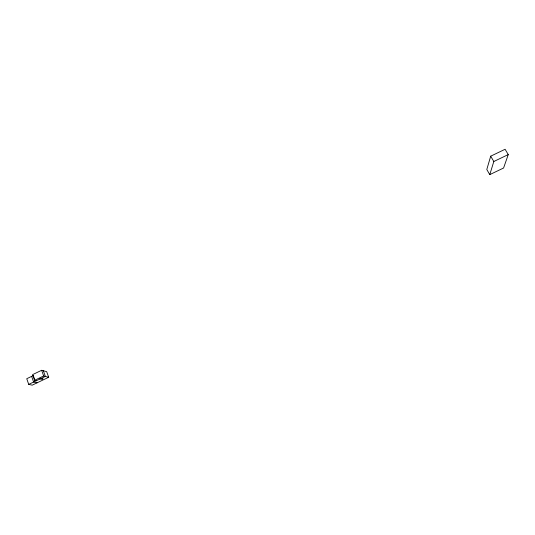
<?xml version="1.0" encoding="UTF-8"?>
<svg xmlns="http://www.w3.org/2000/svg" width="535" height="535" viewBox="0 0 535 535"><rect width="100%" height="100%" fill="white"/><g stroke="black" fill="none" stroke-linecap="round" stroke-linejoin="round"><path stroke-width="0.8" d="M490.702 156.18L486.796 169.495L489.766 174.624L503.582 168.017L508.25 154.588L505.1 149.272L490.702 156.18L493.812 161.503L489.766 174.624M33.665 375.403L26.75 378.713L28.723 384.384L32.2 385.16L48.685 377.269L46.685 371.664L41.636 370.294L32.588 374.634L34.588 380.318L36.333 380.739M34.588 380.318L43.656 375.971L48.685 377.269M28.723 384.384L45.361 376.413L43.348 370.755M493.812 161.503L508.25 154.588M37.042 382.846L33.605 382.043L31.625 376.379M41.636 370.294L43.656 375.971M33.217 375.423L34.969 380.412M40.653 378.285L39.617 378.78L42.011 379.368L43.041 378.874L40.653 378.285"/></g></svg>
